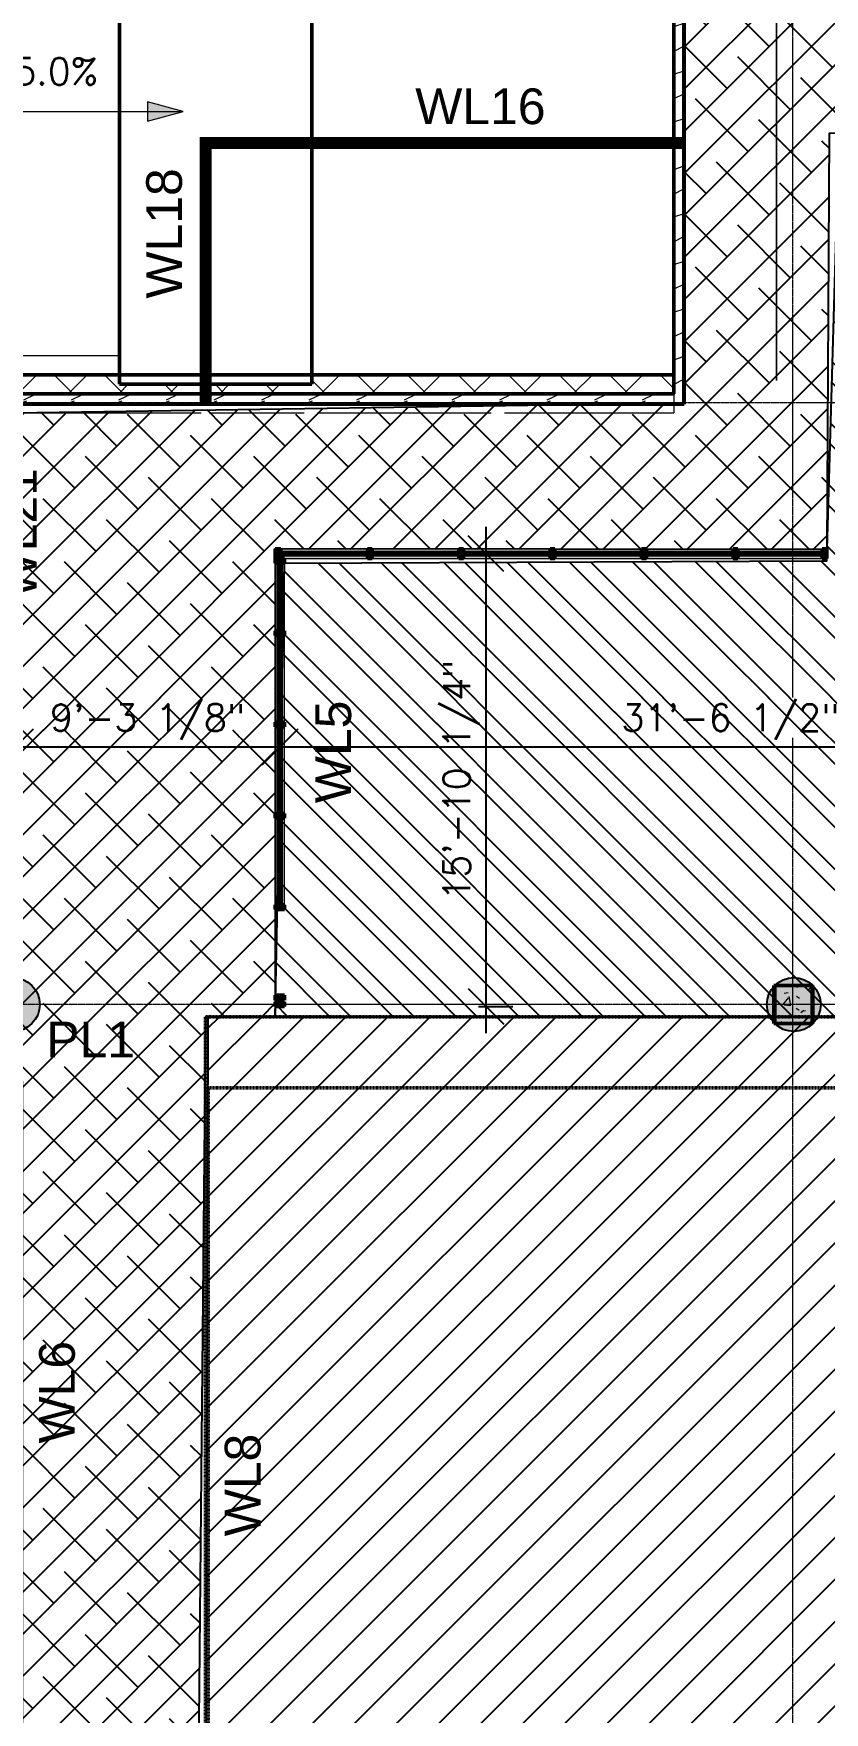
# Model space of a CAD drawing. Header units: inches. Extents: x -4294 to -464, y 9706 to 12390.
# Drawn here: x -3473 to -3141, y 10985 to 11690 of the extents above; entities that cross this region are included whole.
import ezdxf

# ---------------------------------------------------------------- set-up
doc = ezdxf.new("R2010")
doc.units = ezdxf.units.IN
doc.header["$MEASUREMENT"] = 0
doc.linetypes.add('Dash 1_16_', pattern=[0.125, 0.0625, -0.0625])
doc.linetypes.add('Grid Line 1_2_', pattern=[0.875, 0.5, -0.125, 0.125, -0.125])
for name, color, linetype, lineweight in [('0-1', 7, 'Continuous', 5), ('0-3', 7, 'Continuous', 9), ('A-ANNO-DIMS', 211, 'Continuous', 9), ('A-FLOR-1', 10, 'Continuous', 13), ('A-FLOR-2', 250, 'Continuous', 50), ('A-GLAZ-CURT', 52, 'Continuous', 9), ('A-GLAZ-CURT-3', 52, 'Continuous', 50), ('A-GLAZ-CWMG', 51, 'Continuous', 9), ('A-GLAZ-CWMG-5', 51, 'Continuous', 50), ('A-WALL', 113, 'Continuous', 13), ('A-WALL-10', 113, 'Continuous', 50), ('A-WALL-5', 250, 'Continuous', 50), ('A-WALL-PATT-4', 252, 'Continuous', 9), ('A-WALL-PATT-5', 111, 'Continuous', 9), ('C-PROP-LINE-2', 91, 'Dash 1_16_', 50), ('G-ANNO-DIMS', 111, 'Continuous', 9), ('S-COLS', 52, 'Continuous', 9), ('S-COLS-1', 250, 'Continuous', 50), ('S-FNDN-5', 10, 'Continuous', 13), ('S-GRID-1', 1, 'Grid Line 1_2_', 9)]:
    doc.layers.add(name, color=color, linetype=linetype, lineweight=lineweight)
doc.layers.add('LOAD_HATCH', color=8, linetype='Continuous')
doc.layers.add('loads', color=1, linetype='Continuous')
doc.styles.add('Arial', font='arial.ttf', dxfattribs={"height": 22.5})
doc.styles.add('Century Gothic', font='simplex.shx', dxfattribs={"height": 11.25})
doc.dimstyles.new('OD__1_8__Tol__', dxfattribs={"dimscale": 12, "dimtxt": 11.746893, "dimasz": 1.25, "dimexe": 0.9375, "dimexo": 0.625, "dimgap": 0.15625, "dimtad": 1, "dimdec": 3, "dimrnd": 0.125, "dimzin": 3, "dimdsep": 46, "dimlunit": 4, "dimtxsty": 'Century Gothic', "dimsah": 1, "dimcen": 0.09, "dimdle": 0.9375, "dimazin": 0, "dimtfac": 1, "dimtdec": 4, "dimtix": 1, "dimtmove": 0, "dimatfit": 3, "dimfxl": 1, "dimtvp": 1, "dimtfill": 1, "dimfrac": 2, "dimtolj": 1, "dimtzin": 0, "dimarcsym": 2})
pattern_1 = [(0, (3860.724, -12118.589), (38.4, 9.6), [1.584, -27.216, 1.584, -27.216, -153.6]), (0, (3860.724, -12118.589), (38.4, 9.6), [-57.6, 1.584, -56.016, 1.584, -27.216, -67.2]), (0, (3860.724, -12118.589), (38.4, 9.6), [-144, 1.584, -17.616, 1.584, -46.416]), (120, (3875.124, -12113.789), (-27.513844, 28.4553755), [1.584, -27.216, 1.584, -27.216, -153.6]), (120, (3875.124, -12113.789), (-27.513844, 28.4553755), [-57.6, 1.584, -56.016, 1.584, -27.216, -67.2]), (120, (3875.124, -12113.789), (-27.513844, 28.4553755), [-144, 1.584, -17.616, 1.584, -46.416]), (240, (3879.924, -12094.589), (-10.886156, -38.0553755), [1.584, -27.216, 1.584, -27.216, -153.6]), (240, (3879.924, -12094.589), (-10.886156, -38.0553755), [-57.6, 1.584, -56.016, 1.584, -27.216, -67.2]), (240, (3879.924, -12094.589), (-10.886156, -38.0553755), [-144, 1.584, -17.616, 1.584, -46.416])]
pattern_2 = [(216.87, (3868.7207, -12098.5974), (59.9755286, 39.9843071), [9.996, -89.964]), (206.565, (3880.716, -12104.595), (-19.991807, -19.992219), [22.352, -22.352]), (198.435, (3880.716, -12114.5914), (-39.983821, -19.991955), [12.644, -50.576])]

# ---------------------------------------------------------------- blocks, each defined once
blk = doc.blocks.new('CTR - 1st Phase -Stairs _ Elevators_rvt-1-FLOOR PLAN - BASEMENT')
at = {"layer": 'A-WALL-PATT-4'}
h = blk.add_hatch(dxfattribs=at)
h.set_pattern_fill('FP_32', color=256, style=0, pattern_type=2)
h.set_pattern_definition([(45, (0, 0), (-10.606602, 10.606602), []), (135, (0, 0), (-10.606602, -10.606602), [])])
h.paths.add_polyline_path([(-3503.32, 11538.99), (-3204.37, 11538.99), (-3204.37, 11546.99), (-3356.44, 11546.99), (-3356.44, 11542.99), (-3437.3, 11542.99), (-3437.3, 11546.99), (-3503.32, 11546.99), (-3503.32, 11539.1)], flags=0)
at = {"layer": 'A-WALL-5'}
for p, q in [((-3204.37, 11546.99), (-3503.32, 11546.99)), ((-3204.37, 11538.99), (-3204.37, 11546.99)), ((-3499.32, 11538.99), (-3204.37, 11538.99))]:
    blk.add_line(p, q, dxfattribs=at)
at = {"layer": 'S-FNDN-5'}
for p, q in [((-3437.3, 11554.99), (-3503.32, 11554.99)), ((-3204.37, 11538.99), (-3204.37, 11530.99)), ((-3499.32, 11530.99), (-3402.93, 11530.99)), ((-3399.63, 11530.99), (-3359.71, 11530.99)), ((-3354.09, 11530.99), (-3281.09, 11530.99)), ((-3275.46, 11530.99), (-3204.37, 11530.99))]:
    blk.add_line(p, q, dxfattribs=at)
blk = doc.blocks.new('Family - ___-1870007-FLOOR PLAN - BASEMENT')
at = {"layer": 'C-PROP-LINE-2'}
for p, q in [((-2067.92, 11247.39), (-3400.05, 11247.39)), ((-3400.05, 11247.39), (-3400.05, 10851.39))]:
    blk.add_line(p, q, dxfattribs=at)
blk = doc.blocks.new('Family - ___-1870574-FLOOR PLAN - BASEMENT')
at = {"layer": 'C-PROP-LINE-2'}
for p, q in [((-2098.26, 11277.29), (-3401.05, 11277.29)), ((-3401.05, 11277.29), (-3401.05, 10821.49))]:
    blk.add_line(p, q, dxfattribs=at)
blk = doc.blocks.new('Concrete-Rectangular-Column - ONE-V9-FLOOR PLAN - BASEMENT')
at = {"layer": 'S-COLS'}
h = blk.add_hatch(dxfattribs=at)
h.set_pattern_fill('FP_12', color=256, style=0, pattern_type=2)
h.set_pattern_definition([(50, (3154.324, -11187.19), (34.4287, -3.01202), [3.6, -39.6]), (355, (3154.324, -11187.19), (-6.6596, 36.10481), [2.88, -31.68]), (100.451, (3157.193, -11187.44), (27.76876, 33.0931), [3.06, -33.655]), (46.184, (3154.324, -11177.59), (51.22752, -7.94535), [5.4, -59.4]), (96.636, (3158.593, -11178.25), (44.86319, 46.7577), [4.589, -50.482]), (351.184, (3154.324, -11177.59), (44.86417, 46.75745), [4.32, -47.52]), (21, (3159.124, -11179.99), (28.65176, -19.325734), [3.6, -39.6]), (326, (3159.124, -11179.99), (11.67934, 34.80662), [2.88, -31.68]), (71.451, (3161.51, -11181.6), (40.33096, 15.48132), [3.06, -33.655]), (37.5, (3154.324, -11187.189), (0.583112, 15.978979), [1.584, -29.712, 1.584, -30.576, -31.8]), (37.5, (3154.324, -11187.189), (0.583112, 15.978979), [-63.456, 1.584, -30.216]), (7.5, (3154.324, -11187.189), (12.62689, 18.932107), [1.584, -16.752, 1.584, -28.992, -12.12]), (7.5, (3154.324, -11187.189), (12.62689, 18.932107), [-48.912, 1.584, -10.536]), (327.5, (3143.62, -11187.189), (25.622992, -1.082799), [1.584, -10.416, 1.584, -35.856, -49.68]), (327.5, (3143.62, -11187.189), (25.622992, -1.082799), [-49.44, 1.584, -48.096]), (317.5, (3138.82, -11187.19), (27.99243, 4.80496), [1.584, -14.016, 1.584, -23.28, -35.28]), (317.5, (3138.82, -11187.19), (27.99243, 4.80496), [-40.464, 1.584, -33.696])])
h.paths.add_polyline_path([(8, -8), (8, 8), (-8, 8), (-8, -8), (6.91, -8)], flags=0)
at = {"layer": 'S-COLS-1'}
for p, q in [((8, 8), (-8, 8)), ((-8, 8), (-8, -8)), ((8, -8), (8, 8)), ((-8, -8), (8, -8))]:
    blk.add_line(p, q, dxfattribs=at)
blk = doc.blocks.new('System Panel - Glazed-2000372-FLOOR PLAN - 1ST FLOOR')
at = {"layer": 'A-GLAZ-CURT'}
blk.add_hatch(color=256, dxfattribs=at).paths.add_polyline_path([(14.18, 0.5), (-14.18, 0.5), (-14.18, -0.5), (14.18, -0.5), (14.18, 0.36)], flags=0)
at = {"layer": 'A-GLAZ-CURT-3'}
for p, q in [((14.18, 0.5), (-14.18, 0.5)), ((-14.18, 0.5), (-14.18, -0.5)), ((14.18, -0.5), (14.18, 0.5)), ((-14.18, -0.5), (14.18, -0.5))]:
    blk.add_line(p, q, dxfattribs=at)
blk = doc.blocks.new('Rectangular Mullion - 2_ x 4_ rectangular-1978939-FLOOR PLAN - 1ST FLOOR')
at = {"layer": 'A-GLAZ-CWMG'}
h = blk.add_hatch(color=256, dxfattribs=at)
h.paths.add_polyline_path([(-3371.87, 11439.43), (-3370.37, 11439.43), (-3370.37, 11467.79), (-3371.87, 11467.79), (-3371.87, 11461.05)], flags=0)
h.paths.add_polyline_path([(-3367.87, 11439.43), (-3367.87, 11467.79), (-3369.37, 11467.79), (-3369.37, 11439.43)], flags=0)
for p, q in [((-3371.87, 11439.43), (-3371.87, 11467.79)), ((-3367.87, 11439.43), (-3367.87, 11467.79))]:
    blk.add_line(p, q, dxfattribs=at)
blk = doc.blocks.new('Rectangular Mullion - 2_ x 4_ rectangular-2000373-FLOOR PLAN - 1ST FLOOR')
at = {"layer": 'A-GLAZ-CWMG'}
blk.add_hatch(color=256, dxfattribs=at).paths.add_polyline_path([(0, -1.45), (0, -2), (-2, -2), (-2, 2), (0, 2)], flags=0)
at = {"layer": 'A-GLAZ-CWMG-5'}
for p, q in [((-2, 2), (0, 2)), ((-2, -2), (-2, 2)), ((0, 2), (0, -2)), ((0, -2), (-2, -2))]:
    blk.add_line(p, q, dxfattribs=at)
blk = doc.blocks.new('Rectangular Mullion - 2_ x 4_ rectangular-2000374-FLOOR PLAN - 1ST FLOOR')
at = {"layer": 'A-GLAZ-CWMG'}
blk.add_hatch(color=256, dxfattribs=at).paths.add_polyline_path([(-2, 2), (-2, -2), (0, -2), (0, 2)], flags=0)
at = {"layer": 'A-GLAZ-CWMG-5'}
for p, q in [((0, 2), (-2, 2)), ((-2, 2), (-2, -2)), ((0, -2), (0, 2)), ((-2, -2), (0, -2))]:
    blk.add_line(p, q, dxfattribs=at)
blk = doc.blocks.new('System Panel - Glazed-2000375-FLOOR PLAN - 1ST FLOOR')
at = {"layer": 'A-GLAZ-CURT'}
blk.add_hatch(color=256, dxfattribs=at).paths.add_polyline_path([(18.19, -0.5), (18.19, 0.5), (-18.19, 0.5), (-18.19, -0.5), (13.94, -0.5)], flags=0)
at = {"layer": 'A-GLAZ-CURT-3'}
for p, q in [((18.19, 0.5), (-18.19, 0.5)), ((-18.19, 0.5), (-18.19, -0.5)), ((18.19, -0.5), (18.19, 0.5)), ((-18.19, -0.5), (18.19, -0.5))]:
    blk.add_line(p, q, dxfattribs=at)
blk = doc.blocks.new('Rectangular Mullion - 2_ x 4_ rectangular-1890794-FLOOR PLAN - 1ST FLOOR')
at = {"layer": 'A-GLAZ-CWMG'}
h = blk.add_hatch(color=256, dxfattribs=at)
h.paths.add_polyline_path([(-3367.87, 11362.68), (-3367.87, 11399.05), (-3369.37, 11399.05), (-3369.37, 11362.68)], flags=0)
h.paths.add_polyline_path([(-3370.37, 11362.68), (-3370.37, 11399.05), (-3371.87, 11399.05), (-3371.87, 11362.68)], flags=0)
for p, q in [((-3371.87, 11362.68), (-3371.87, 11399.05)), ((-3367.87, 11362.68), (-3367.87, 11399.05))]:
    blk.add_line(p, q, dxfattribs=at)
blk = doc.blocks.new('Rectangular Mullion - 2_ x 4_ rectangular-2000371-FLOOR PLAN - 1ST FLOOR')
at = {"layer": 'A-GLAZ-CWMG'}
blk.add_hatch(color=256, dxfattribs=at).paths.add_polyline_path([(1, -0.5), (1, -2), (-1, -2), (-1, 2), (1, 2), (1, -0.36)], flags=0)
at = {"layer": 'A-GLAZ-CWMG-5'}
for p, q in [((-1, 2), (1, 2)), ((-1, -2), (-1, 2)), ((1, 2), (1, -2)), ((1, -2), (-1, -2))]:
    blk.add_line(p, q, dxfattribs=at)
blk = doc.blocks.new('System Panel - Glazed-2030649-FLOOR PLAN - 1ST FLOOR')
at = {"layer": 'A-GLAZ-CURT'}
blk.add_hatch(color=256, dxfattribs=at).paths.add_polyline_path([(-17.7, -0.5), (17.7, -0.5), (17.7, 0.5), (-17.7, 0.5)], flags=0)
at = {"layer": 'A-GLAZ-CURT-3'}
for p, q in [((17.7, 0.5), (-17.7, 0.5)), ((-17.7, 0.5), (-17.7, -0.5)), ((17.7, -0.5), (17.7, 0.5)), ((-17.7, -0.5), (17.7, -0.5))]:
    blk.add_line(p, q, dxfattribs=at)
blk = doc.blocks.new('Rectangular Mullion - 2_ x 4_ rectangular-1978847-FLOOR PLAN - 1ST FLOOR')
at = {"layer": 'A-GLAZ-CWMG'}
h = blk.add_hatch(color=256, dxfattribs=at)
h.paths.add_polyline_path([(-3177.52, 11469.79), (-3142.12, 11469.79), (-3142.12, 11471.29), (-3177.52, 11471.29), (-3177.52, 11470.04)], flags=0)
h.paths.add_polyline_path([(-3177.52, 11472.29), (-3142.12, 11472.29), (-3142.12, 11473.79), (-3177.52, 11473.79), (-3177.52, 11473.54)], flags=0)
for p, q in [((-3177.52, 11473.79), (-3142.12, 11473.79)), ((-3177.52, 11469.79), (-3142.12, 11469.79))]:
    blk.add_line(p, q, dxfattribs=at)
blk = doc.blocks.new('Rectangular Mullion - 2_ x 4_ rectangular-2030672-FLOOR PLAN - 1ST FLOOR')
at = {"layer": 'A-GLAZ-CWMG'}
blk.add_hatch(color=256, dxfattribs=at).paths.add_polyline_path([(-1.5, -2), (-2, -2), (-2, 2), (0, 2), (0, -2)], flags=0)
at = {"layer": 'A-GLAZ-CWMG-5'}
for p, q in [((-2, 2), (0, 2)), ((-2, -2), (-2, 2)), ((0, 2), (0, -2)), ((0, -2), (-2, -2))]:
    blk.add_line(p, q, dxfattribs=at)
blk = doc.blocks.new('Rectangular Mullion - 2_ x 4_ rectangular-2030673-FLOOR PLAN - 1ST FLOOR')
at = {"layer": 'A-GLAZ-CWMG'}
blk.add_hatch(color=256, dxfattribs=at).paths.add_polyline_path([(-2, -2), (0, -2), (0, 2), (-2, 2), (-2, -1.75)], flags=0)
at = {"layer": 'A-GLAZ-CWMG-5'}
for p, q in [((0, 2), (-2, 2)), ((-2, 2), (-2, -2)), ((0, -2), (0, 2)), ((-2, -2), (0, -2))]:
    blk.add_line(p, q, dxfattribs=at)
blk = doc.blocks.new('System Panel - Glazed-2030653-FLOOR PLAN - 1ST FLOOR')
at = {"layer": 'A-GLAZ-CURT'}
blk.add_hatch(color=256, dxfattribs=at).paths.add_polyline_path([(-18.2, 0.5), (-18.2, -0.5), (18.2, -0.5), (18.2, 0.5), (-6.86, 0.5)], flags=0)
at = {"layer": 'A-GLAZ-CURT-3'}
for p, q in [((18.2, 0.5), (-18.2, 0.5)), ((-18.2, 0.5), (-18.2, -0.5)), ((18.2, -0.5), (18.2, 0.5)), ((-18.2, -0.5), (18.2, -0.5))]:
    blk.add_line(p, q, dxfattribs=at)
blk = doc.blocks.new('Rectangular Mullion - 2_ x 4_ rectangular-1978850-FLOOR PLAN - 1ST FLOOR')
at = {"layer": 'A-GLAZ-CWMG'}
h = blk.add_hatch(color=256, dxfattribs=at)
h.paths.add_polyline_path([(-3229.26, 11469.79), (-3217.92, 11469.79), (-3217.92, 11471.29), (-3254.32, 11471.29), (-3254.32, 11469.79)], flags=0)
h.paths.add_polyline_path([(-3229.26, 11472.29), (-3217.92, 11472.29), (-3217.92, 11473.79), (-3254.32, 11473.79), (-3254.32, 11472.29)], flags=0)
for p, q in [((-3254.32, 11473.79), (-3217.92, 11473.79)), ((-3254.32, 11469.79), (-3217.92, 11469.79))]:
    blk.add_line(p, q, dxfattribs=at)
blk = doc.blocks.new('Rectangular Mullion - 2_ x 4_ rectangular-V383-FLOOR PLAN - 1ST FLOOR')
at = {"layer": 'A-GLAZ-CWMG'}
h = blk.add_hatch(color=256, dxfattribs=at)
h.paths.add_polyline_path([(-3369.51, 11469.79), (-3333.12, 11469.79), (-3333.12, 11471.29), (-3369.51, 11471.29)], flags=0)
h.paths.add_polyline_path([(-3369.51, 11472.29), (-3333.12, 11472.29), (-3333.12, 11473.79), (-3369.51, 11473.79)], flags=0)
for p, q in [((-3369.51, 11473.79), (-3333.12, 11473.79)), ((-3367.87, 11469.79), (-3333.12, 11469.79))]:
    blk.add_line(p, q, dxfattribs=at)
blk = doc.blocks.new('Rectangular Mullion - 2_ x 4_ rectangular-2030648-FLOOR PLAN - 1ST FLOOR')
at = {"layer": 'A-GLAZ-CWMG'}
blk.add_hatch(color=256, dxfattribs=at).paths.add_polyline_path([(-1, -2), (-1, 2), (1, 2), (1, -2)], flags=0)
at = {"layer": 'A-GLAZ-CWMG-5'}
for p, q in [((-1, 2), (1, 2)), ((-1, -2), (-1, 2)), ((1, 2), (1, -2)), ((1, -2), (-1, -2))]:
    blk.add_line(p, q, dxfattribs=at)
blk = doc.blocks.new('Family - ___-1870007-FLOOR PLAN - 1ST FLOOR')
at = {"layer": 'C-PROP-LINE-2'}
for p, q in [((-2067.92, 11247.39), (-3400.05, 11247.39)), ((-3400.05, 11247.39), (-3400.05, 10851.39))]:
    blk.add_line(p, q, dxfattribs=at)
blk = doc.blocks.new('Family - ___-1870574-FLOOR PLAN - 1ST FLOOR')
at = {"layer": 'C-PROP-LINE-2'}
for p, q in [((-2098.26, 11277.29), (-3401.05, 11277.29)), ((-3401.05, 11277.29), (-3401.05, 10821.49))]:
    blk.add_line(p, q, dxfattribs=at)
blk = doc.blocks.new('_Oblique')
at = {"color": 0, "linetype": 'ByBlock', "lineweight": -2}
blk.add_line((-0.5, -0.5), (0.5, 0.5), dxfattribs=at)
blk = doc.blocks.new('*D186')
at = {"layer": 'A-ANNO-DIMS', "color": 0, "lineweight": -2}
for p, q in [((-3283.27, 11270.35), (-3283.27, 11483.04)), ((-3286.38, 11471.79), (-3272.02, 11471.79)), ((-3286.38, 11281.6), (-3272.02, 11281.6))]:
    blk.add_line(p, q, dxfattribs=at)
at = {"layer": 'Defpoints', "color": 0}
for p in [(-3293.88, 11471.79), (-3283.27, 11471.79), (-3293.88, 11281.6)]:
    blk.add_point(p, dxfattribs=at)
at = {"layer": 'A-ANNO-DIMS', "color": 0, "lineweight": -2, "xscale": 15, "yscale": 15, "zscale": 15}
for p, rotation in [((-3283.27, 11471.79), 89.99999999999987), ((-3283.27, 11281.6), 269.9999999999998)]:
    blk.add_blockref('_Oblique', p, dxfattribs=dict(at, rotation=rotation))
at = {"layer": 'A-ANNO-DIMS', "color": 0, "insert": (-3293.72, 11376.7), "char_height": 11.25, "attachment_point": 5, "rotation": 90, "style": 'Century Gothic', "bg_fill": 3, "box_fill_scale": 1.25, "bg_fill_color": 257, "bg_fill_transparency": 0}
blk.add_mtext('\\A1;15\'-10 1/4"', dxfattribs=at)
blk = doc.blocks.new('*D189')
at = {"layer": 'A-ANNO-DIMS', "color": 0, "lineweight": -2}
for p, q in [((-3636.32, 11287.66), (-3636.32, 11401.87)), ((-3480.97, 11248.89), (-3480.97, 11401.87)), ((-3647.57, 11390.62), (-3469.72, 11390.62))]:
    blk.add_line(p, q, dxfattribs=at)
at = {"layer": 'Defpoints', "color": 0}
for p in [(-3480.97, 11390.62), (-3636.32, 11280.16), (-3480.97, 11241.39)]:
    blk.add_point(p, dxfattribs=at)
at = {"layer": 'A-ANNO-DIMS', "color": 0, "lineweight": -2, "xscale": 15, "yscale": 15, "zscale": 15, "rotation": 180}
blk.add_blockref('_Oblique', (-3636.32, 11390.62), dxfattribs=at)
at = {"layer": 'A-ANNO-DIMS', "color": 0, "lineweight": -2, "xscale": 15, "yscale": 15, "zscale": 15}
blk.add_blockref('_Oblique', (-3480.97, 11390.62), dxfattribs=at)
at = {"layer": 'A-ANNO-DIMS', "color": 0, "insert": (-3558.65, 11401.07), "char_height": 11.25, "attachment_point": 5, "style": 'Century Gothic', "bg_fill": 3, "box_fill_scale": 1.25, "bg_fill_color": 257, "bg_fill_transparency": 0}
blk.add_mtext('\\A1;12\'-11 3/8"', dxfattribs=at)
blk = doc.blocks.new('*D190')
at = {"layer": 'A-ANNO-DIMS', "color": 0, "lineweight": -2}
for p, q in [((-3480.97, 11248.89), (-3480.97, 11401.87)), ((-3369.87, 11393.73), (-3369.87, 11379.37)), ((-3492.22, 11390.62), (-3358.62, 11390.62))]:
    blk.add_line(p, q, dxfattribs=at)
at = {"layer": 'Defpoints', "color": 0}
for p in [(-3369.87, 11401.23), (-3369.87, 11390.62), (-3480.97, 11241.39)]:
    blk.add_point(p, dxfattribs=at)
at = {"layer": 'A-ANNO-DIMS', "color": 0, "lineweight": -2, "xscale": 15, "yscale": 15, "zscale": 15, "rotation": 180}
blk.add_blockref('_Oblique', (-3480.97, 11390.62), dxfattribs=at)
at = {"layer": 'A-ANNO-DIMS', "color": 0, "lineweight": -2, "xscale": 15, "yscale": 15, "zscale": 15}
blk.add_blockref('_Oblique', (-3369.87, 11390.62), dxfattribs=at)
at = {"layer": 'A-ANNO-DIMS', "color": 0, "insert": (-3425.42, 11401.07), "char_height": 11.25, "attachment_point": 5, "style": 'Century Gothic', "bg_fill": 3, "box_fill_scale": 1.25, "bg_fill_color": 257, "bg_fill_transparency": 0}
blk.add_mtext('\\A1;9\'-3 1/8"', dxfattribs=at)
blk = doc.blocks.new('*D191')
at = {"layer": 'A-ANNO-DIMS', "color": 0, "lineweight": -2}
for p, q in [((-2991.32, 11399.1), (-2991.32, 11379.37)), ((-3369.87, 11393.73), (-3369.87, 11379.37)), ((-3381.12, 11390.62), (-2980.07, 11390.62))]:
    blk.add_line(p, q, dxfattribs=at)
at = {"layer": 'Defpoints', "color": 0}
for p in [(-2991.32, 11406.6), (-3369.87, 11401.23), (-2991.32, 11390.62)]:
    blk.add_point(p, dxfattribs=at)
at = {"layer": 'A-ANNO-DIMS', "color": 0, "lineweight": -2, "xscale": 15, "yscale": 15, "zscale": 15, "rotation": 180}
blk.add_blockref('_Oblique', (-3369.87, 11390.62), dxfattribs=at)
at = {"layer": 'A-ANNO-DIMS', "color": 0, "lineweight": -2, "xscale": 15, "yscale": 15, "zscale": 15}
blk.add_blockref('_Oblique', (-2991.32, 11390.62), dxfattribs=at)
at = {"layer": 'A-ANNO-DIMS', "color": 0, "insert": (-3180.6, 11401.07), "char_height": 11.25, "attachment_point": 5, "style": 'Century Gothic', "bg_fill": 3, "box_fill_scale": 1.25, "bg_fill_color": 257, "bg_fill_transparency": 0}
blk.add_mtext('\\A1;31\'-6 1/2"', dxfattribs=at)
blk = doc.blocks.new('Concrete-Rectangular-Column - ONE-V10-FLOOR PLAN - BASEMENT')
at = {"layer": 'S-COLS'}
h = blk.add_hatch(dxfattribs=at)
h.set_pattern_fill('FP_13', color=256, style=0, pattern_type=2)
h.set_pattern_definition([(50, (2827.324, -11187.19), (34.4287, -3.01202), [3.6, -39.6]), (355, (2827.324, -11187.19), (-6.6596, 36.10481), [2.88, -31.68]), (100.451, (2830.193, -11187.44), (27.76876, 33.0931), [3.06, -33.655]), (46.184, (2827.324, -11177.59), (51.22752, -7.94535), [5.4, -59.4]), (96.636, (2831.593, -11178.25), (44.86319, 46.7577), [4.589, -50.482]), (351.184, (2827.324, -11177.59), (44.86417, 46.75745), [4.32, -47.52]), (21, (2832.124, -11179.99), (28.65176, -19.325734), [3.6, -39.6]), (326, (2832.124, -11179.99), (11.67934, 34.80662), [2.88, -31.68]), (71.451, (2834.51, -11181.6), (40.33096, 15.48132), [3.06, -33.655]), (37.5, (2827.324, -11187.189), (0.583112, 15.978979), [1.584, -29.712, 1.584, -30.576, -31.8]), (37.5, (2827.324, -11187.189), (0.583112, 15.978979), [-63.456, 1.584, -30.216]), (7.5, (2827.324, -11187.189), (12.62689, 18.932107), [1.584, -16.752, 1.584, -28.992, -12.12]), (7.5, (2827.324, -11187.189), (12.62689, 18.932107), [-48.912, 1.584, -10.536]), (327.5, (2816.62, -11187.189), (25.622992, -1.082799), [1.584, -10.416, 1.584, -35.856, -49.68]), (327.5, (2816.62, -11187.189), (25.622992, -1.082799), [-49.44, 1.584, -48.096]), (317.5, (2811.82, -11187.19), (27.99243, 4.80496), [1.584, -14.016, 1.584, -23.28, -35.28]), (317.5, (2811.82, -11187.19), (27.99243, 4.80496), [-40.464, 1.584, -33.696])])
h.paths.add_polyline_path([(-8, -8), (8, -8), (8, 8), (-8, 8)], flags=0)
at = {"layer": 'S-COLS-1'}
for p, q in [((8, 8), (-8, 8)), ((-8, 8), (-8, -8)), ((8, -8), (8, 8)), ((-8, -8), (8, -8))]:
    blk.add_line(p, q, dxfattribs=at)
blk = doc.blocks.new('zw$4457')
at = {"layer": 'A-WALL'}
for points in [[(656.6, -579.6), (656.6, -339.35), (656.35, -339.3769), (656.35, -579.6)], [(361.525, -579.85), (656.6, -579.8475), (656.6, -579.6), (361.4, -579.6), (361.4, -579.85)]]:
    blk.add_hatch(color=256, dxfattribs=at).paths.add_polyline_path(points, flags=0)
at = {"layer": 'A-WALL-PATT-5'}
h = blk.add_hatch(dxfattribs=at)
h.set_pattern_fill('FP_7', color=256, style=0, pattern_type=2)
h.set_pattern_definition(pattern_2)
h.paths.add_polyline_path([(656.601, -579.85), (660.1, -579.85), (660.1, -335.85), (656.6, -335.85), (656.6, -579.85)], flags=0)
h = blk.add_hatch(dxfattribs=at)
h.set_pattern_fill('FP_3', color=256, style=0, pattern_type=2)
h.set_pattern_definition(pattern_1)
h.paths.add_polyline_path([(660.725, -583.35), (660.725, -335.225), (660.1, -335.225), (660.1546, -583.35)], flags=0)
h = blk.add_hatch(dxfattribs=at)
h.set_pattern_fill('FP_7', color=256, style=0, pattern_type=2)
h.set_pattern_definition(pattern_2)
h.paths.add_polyline_path([(648.35, -583.35), (660.1, -583.312), (660.1, -579.85), (361.65, -579.85), (361.65, -583.35), (646.4744, -583.35)], flags=0)
h = blk.add_hatch(dxfattribs=at)
h.set_pattern_fill('FP_3', color=256, style=0, pattern_type=2)
h.set_pattern_definition(pattern_1)
h.paths.add_polyline_path([(652.9713, -583.975), (660.725, -583.9306), (660.725, -583.35), (365.15, -583.35), (365.15, -583.975), (648.35, -583.975)], flags=0)
at = {"layer": 'G-ANNO-DIMS'}
blk.add_hatch(color=256, dxfattribs=at).paths.add_polyline_path([(450.2265, -461.0218), (435.2265, -457.0025), (435.2265, -465.041)], flags=0)
at = {"layer": 'A-WALL'}
for p, q in [((660.1, -583.35), (660.1, -335.85)), ((656.6, -579.85), (656.6, -339.35)), ((361.65, -579.85), (656.6, -579.85)), ((365.15, -583.35), (660.1, -583.35))]:
    blk.add_line(p, q, dxfattribs=at)
at = {"layer": 'A-WALL-10'}
for p, q in [((660.725, -583.975), (660.725, -335.225)), ((656.35, -339.6), (656.35, -579.6)), ((656.35, -579.6), (361.4, -579.6)), ((365.775, -583.975), (660.725, -583.975))]:
    blk.add_line(p, q, dxfattribs=at)
at = {"layer": 'G-ANNO-DIMS'}
for p, q in [((450.2265, -461.0218), (435.2265, -457.0025)), ((435.2265, -457.0025), (435.2265, -465.041)), ((330.2265, -461.0218), (450.2265, -461.0218)), ((435.2265, -465.041), (450.2265, -461.0218))]:
    blk.add_line(p, q, dxfattribs=at)
at = {"layer": 'A-GLAZ-CURT'}
for name, p, rotation in [('System Panel - Glazed-2030653-FLOOR PLAN - 1ST FLOOR', (509.4086, -646.8), 180), ('System Panel - Glazed-2030653-FLOOR PLAN - 1ST FLOOR', (547.807, -646.8), 180), ('System Panel - Glazed-2030653-FLOOR PLAN - 1ST FLOOR', (586.2055, -646.8), 180), ('System Panel - Glazed-2030653-FLOOR PLAN - 1ST FLOOR', (624.6039, -646.8), 180), ('System Panel - Glazed-2030653-FLOOR PLAN - 1ST FLOOR', (663.0023, -646.8), 180), ('System Panel - Glazed-2030649-FLOOR PLAN - 1ST FLOOR', (700.9008, -646.8), 180), ('System Panel - Glazed-2000372-FLOOR PLAN - 1ST FLOOR', (490.85, -664.9798), 269.9999999999995), ('System Panel - Glazed-2000375-FLOOR PLAN - 1ST FLOOR', (490.85, -699.3471), 269.9999999999995), ('System Panel - Glazed-2000375-FLOOR PLAN - 1ST FLOOR', (490.85, -737.7221), 269.9999999999995), ('System Panel - Glazed-2000375-FLOOR PLAN - 1ST FLOOR', (490.85, -776.0971), 269.9999999999995)]:
    blk.add_blockref(name, p, dxfattribs=dict(at, rotation=rotation))
at = {"layer": 'A-GLAZ-CWMG', "extrusion": (0, 0, -1)}
for name, p in [('Rectangular Mullion - 2_ x 4_ rectangular-2030672-FLOOR PLAN - 1ST FLOOR', (-488.85, -646.8)), ('Rectangular Mullion - 2_ x 4_ rectangular-2030648-FLOOR PLAN - 1ST FLOOR', (-490.2094, -646.8)), ('Rectangular Mullion - 2_ x 4_ rectangular-2030648-FLOOR PLAN - 1ST FLOOR', (-528.6078, -646.8)), ('Rectangular Mullion - 2_ x 4_ rectangular-2030648-FLOOR PLAN - 1ST FLOOR', (-567.0062, -646.8)), ('Rectangular Mullion - 2_ x 4_ rectangular-2030648-FLOOR PLAN - 1ST FLOOR', (-605.4047, -646.8)), ('Rectangular Mullion - 2_ x 4_ rectangular-2030648-FLOOR PLAN - 1ST FLOOR', (-643.8031, -646.8)), ('Rectangular Mullion - 2_ x 4_ rectangular-2030648-FLOOR PLAN - 1ST FLOOR', (-682.2016, -646.8))]:
    blk.add_blockref(name, p, dxfattribs=at)
at = {"layer": 'A-GLAZ-CWMG', "rotation": 89.99999999999955}
blk.add_blockref('Rectangular Mullion - 2_ x 4_ rectangular-2000374-FLOOR PLAN - 1ST FLOOR', (490.85, -648.8), dxfattribs=at)
at = {"layer": 'A-GLAZ-CWMG'}
for name, p in [('Rectangular Mullion - 2_ x 4_ rectangular-V383-FLOOR PLAN - 1ST FLOOR', (3860.7237, -12118.5894)), ('Rectangular Mullion - 2_ x 4_ rectangular-1978850-FLOOR PLAN - 1ST FLOOR', (3783.9269, -12118.5894)), ('Rectangular Mullion - 2_ x 4_ rectangular-1978850-FLOOR PLAN - 1ST FLOOR', (3822.3253, -12118.5894)), ('Rectangular Mullion - 2_ x 4_ rectangular-1978850-FLOOR PLAN - 1ST FLOOR', (3860.7237, -12118.5894)), ('Rectangular Mullion - 2_ x 4_ rectangular-1978850-FLOOR PLAN - 1ST FLOOR', (3899.1222, -12118.5894)), ('Rectangular Mullion - 2_ x 4_ rectangular-1978847-FLOOR PLAN - 1ST FLOOR', (3860.7237, -12118.5894)), ('Rectangular Mullion - 2_ x 4_ rectangular-2030673-FLOOR PLAN - 1ST FLOOR', (720.6, -646.8)), ('Rectangular Mullion - 2_ x 4_ rectangular-1978939-FLOOR PLAN - 1ST FLOOR', (3860.7237, -12118.5894)), ('Rectangular Mullion - 2_ x 4_ rectangular-1890794-FLOOR PLAN - 1ST FLOOR', (3860.7237, -12080.2144)), ('Rectangular Mullion - 2_ x 4_ rectangular-1890794-FLOOR PLAN - 1ST FLOOR', (3860.7237, -12118.5894)), ('Rectangular Mullion - 2_ x 4_ rectangular-1890794-FLOOR PLAN - 1ST FLOOR', (3860.7237, -12156.9644))]:
    blk.add_blockref(name, p, dxfattribs=at)
at = {"layer": 'A-GLAZ-CWMG', "extrusion": (0, 0, -1), "rotation": 270.0000000000005}
for name, p in [('Rectangular Mullion - 2_ x 4_ rectangular-2000371-FLOOR PLAN - 1ST FLOOR', (-490.85, -680.1596)), ('Rectangular Mullion - 2_ x 4_ rectangular-2000371-FLOOR PLAN - 1ST FLOOR', (-490.85, -718.5346)), ('Rectangular Mullion - 2_ x 4_ rectangular-2000371-FLOOR PLAN - 1ST FLOOR', (-490.85, -756.9096)), ('Rectangular Mullion - 2_ x 4_ rectangular-2000371-FLOOR PLAN - 1ST FLOOR', (-490.85, -795.2846)), ('Rectangular Mullion - 2_ x 4_ rectangular-2000371-FLOOR PLAN - 1ST FLOOR', (-490.85, -833.2846)), ('Rectangular Mullion - 2_ x 4_ rectangular-2000373-FLOOR PLAN - 1ST FLOOR', (-490.85, -837.05))]:
    blk.add_blockref(name, p, dxfattribs=at)
at = {"layer": 'C-PROP-LINE-2'}
for name in ['Family - ___-1870007-FLOOR PLAN - 1ST FLOOR', 'Family - ___-1870574-FLOOR PLAN - 1ST FLOOR']:
    blk.add_blockref(name, (3860.7237, -12118.5894), dxfattribs=at)
at = {"layer": 'G-ANNO-DIMS', "insert": (369.2591, -438.5426), "char_height": 11.25, "width": 50.321886, "attachment_point": 1, "line_spacing_factor": 0.984502, "style": 'Century Gothic', "bg_fill": 3, "box_fill_scale": 1.25, "bg_fill_color": 256, "bg_fill_true_color": 13158600, "bg_fill_transparency": 0}
blk.add_mtext('15.0%', dxfattribs=at)
at = {"layer": 'A-ANNO-DIMS'}
dim = blk.add_linear_dim(base=(577.4499397382, -646.8), p1=(566.8433380204, -836.9875), p2=(566.8433380204, -646.8), angle=90, dimstyle='OD__1_8__Tol__', override={"dimpost": '<>', "dimfxl": 190.1875}, dxfattribs=at)
dim.commit()
dim.dimension.update_dxf_attribs({"geometry": '*D186', "text_midpoint": (567.0035111667, -741.89375), "insert": (3860.7237366797, -12118.5893961105)})
dim = blk.add_linear_dim(base=(379.75, -727.9653), p1=(224.4, -838.425), p2=(379.75, -877.2), dimstyle='OD__1_8__Tol__', override={"dimpost": '<>', "dimfxl": 160.115968}, dxfattribs=at)
dim.commit()
dim.dimension.update_dxf_attribs({"geometry": '*D189', "text_midpoint": (302.075, -717.5189), "insert": (3860.7237, -12118.5894)})
dim = blk.add_linear_dim(base=(490.85, -727.9653), p1=(379.75, -877.2), p2=(490.85, -717.3587), dimstyle='OD__1_8__Tol__', override={"dimpost": '<>', "dimfxl": 194.659798}, dxfattribs=at)
dim.commit()
dim.dimension.update_dxf_attribs({"geometry": '*D190', "text_midpoint": (435.3, -717.5189), "insert": (3860.7237, -12118.5894)})
dim = blk.add_linear_dim(base=(869.4, -727.9653), p1=(490.85, -717.3587), p2=(869.4, -711.9875), dimstyle='OD__1_8__Tol__', override={"dimpost": '<>', "dimfxl": 378.588104}, dxfattribs=at)
dim.commit()
dim.dimension.update_dxf_attribs({"geometry": '*D191', "text_midpoint": (680.125, -717.5189), "insert": (3860.7237, -12118.5894)})

msp = doc.modelspace()

# ---------------------------------------------------------------- linework, layer by layer
at = {"layer": 'A-FLOR-1'}
for p, q in [((-3161.3161, 11774.9894), (-3161.3161, 11544.6144)), ((-3161.3161, 11544.6144), (-3161.3161, 11774.9894))]:
    msp.add_line(p, q, dxfattribs=at)
at = {"layer": 'A-FLOR-2'}
for p, q in [((-3437.3004, 11774.9894), (-3437.3004, 11542.9894)), ((-3356.4398, 11542.9894), (-3356.4398, 11774.9894)), ((-3437.3004, 11542.9894), (-3356.4398, 11542.9894))]:
    msp.add_line(p, q, dxfattribs=at)
at = {"layer": 'S-GRID-1'}
for p, q in [((-3154.3237, 9836.1797), (-3154.3237, 12328.7371)), ((-464.451, 11535.1894), (-4232.1914, 11535.1894)), ((-464.451, 11282.3894), (-4232.1914, 11282.3894))]:
    msp.add_line(p, q, dxfattribs=at)

# ---------------------------------------------------------------- block references
at = {"layer": '0-1'}
msp.add_blockref('CTR - 1st Phase -Stairs _ Elevators_rvt-1-FLOOR PLAN - BASEMENT', (0, 0), dxfattribs=at)
at = {"layer": '0-3'}
msp.add_blockref('Concrete-Rectangular-Column - ONE-V9-FLOOR PLAN - BASEMENT', (-3154.3237, 11282.3894), dxfattribs=at)
at = {"layer": 'C-PROP-LINE-2'}
for name in ['Family - ___-1870007-FLOOR PLAN - BASEMENT', 'Family - ___-1870574-FLOOR PLAN - BASEMENT']:
    msp.add_blockref(name, (0, 0), dxfattribs=at)

# ---------------------------------------------------------------- next in the draw order: block references
msp.add_blockref('zw$4457', (-3860.7237, 12118.5894))

# ---------------------------------------------------------------- next in the draw order: hatches: boundary and pattern name
at = {"layer": 'LOAD_HATCH'}
h = msp.add_hatch(dxfattribs=at)
h.set_pattern_fill('ANSI31', color=256, scale=100, style=0)
h.paths.add_polyline_path([(-3819.3237, 9901.1894), (-3819.3237, 10010.0894), (-2098.262, 10010.0894), (-2098.262, 10821.4894), (-3401.0487, 10821.4894), (-3400.0487, 11277.2894), (-2098.262, 11277.2894), (-2098.262, 12077.1894), (-1943.3237, 12077.1894), (-1943.3237, 9901.1894)])
h = msp.add_hatch(dxfattribs=at)
h.set_pattern_fill('ANSI38', color=256, scale=100, style=0)
h.paths.add_polyline_path([(-2509.5206, 11717.2644), (-2509.5206, 11650), (-2650.5237, 11649.3394), (-2650.5237, 11628.3894), (-2718.7237, 11628.3894), (-2778.9237, 11628.3894), (-2778.9237, 11649.3394), (-3139.1237, 11648.3394), (-3140.1237, 11473.5394), (-3371.8737, 11473.7894), (-3371.8737, 11277.2894), (-3401.0487, 11277.2894), (-3408.9237, 10449.4394), (-2503.6999, 10449.4394), (-2509.5206, 10381.5144), (-3072.9237, 10382.1394), (-3418.5237, 10382.7894), (-3481.3237, 10382.7894), (-3477.9737, 10412.7894), (-3477.9737, 11244.3894), (-3481.3237, 11530.9894), (-3199.9987, 11535.1894), (-3199.9987, 11783.3644), (-3744.5362, 11783.3644), (-3744.5362, 11847.1894), (-3140.1237, 11834.1519), (-3140.1237, 11716.6394), (-2509.5206, 11716.6394)])
h = msp.add_hatch(dxfattribs=at)
h.set_pattern_fill('ANSI32', color=256, scale=50, angle=90, style=0)
h.paths.add_polyline_path([(-3371.8737, 11277.2894), (-3367.8737, 11467.7894), (-3140.1237, 11468.7894), (-3135.1237, 11644.3394), (-2918.6987, 11643.9644), (-2918.6987, 11277.2894)])
at = {"layer": 'loads'}
for points in [[(-3470.6863, 11282.3894, 1), (-3493.3137, 11282.3894, 1)], [(-3142.6863, 11282.3894, 1), (-3165.3137, 11282.3894, 1)]]:
    msp.add_hatch(color=256, dxfattribs=at).paths.add_polyline_path(points)

# ---------------------------------------------------------------- next in the draw order: linework, layer by layer
at = {"layer": 'LOAD_HATCH'}
for points in [[(-3400.0487, 11277.2894), (-2098.262, 11277.2894), (-2098.262, 12077.1894), (-1943.3237, 12077.1894), (-1943.3237, 9901.1894), (-3819.3237, 9901.1894), (-3819.3237, 10010.0894), (-2098.262, 10010.0894), (-2098.262, 10821.4894), (-3401.0487, 10821.4894)], [(-3371.8737, 11277.2894), (-3367.8737, 11467.7894), (-3140.1237, 11468.7894), (-3135.1237, 11644.3394), (-2918.6987, 11643.9644), (-2918.6987, 11277.2894)]]:
    msp.add_lwpolyline(points, close=True, dxfattribs=at)
msp.add_lwpolyline([(-3477.9737, 10412.7894), (-3477.9737, 11244.3894), (-3481.3237, 11530.9894), (-3199.9987, 11535.1894), (-3199.9987, 11783.3644), (-3744.5362, 11783.3644), (-3744.5362, 11847.1894), (-3140.1237, 11834.1519), (-3140.1237, 11716.6394), (-2509.5206, 11716.6394), (-2509.5206, 11717.2644), (-2509.5206, 11650), (-2650.5237, 11649.3394), (-2650.5237, 11628.3894), (-2718.7237, 11628.3894), (-2778.9237, 11628.3894), (-2778.9237, 11649.3394), (-3139.1237, 11648.3394), (-3140.1237, 11473.5394), (-3371.8737, 11473.7894), (-3371.8737, 11277.2894), (-3401.0487, 11277.2894), (-3408.9237, 10449.4394)], dxfattribs=at)
at = {"layer": 'loads', "color": 4, "const_width": 5}
msp.add_lwpolyline([(-3199.9987, 11644.3394), (-3401.0487, 11644.3394), (-3401.0487, 11534.6144)], dxfattribs=at)
at = {"layer": 'loads'}
for centre in [(-3482, 11282.3894), (-3154, 11282.3894)]:
    msp.add_circle(centre, 11.3137, dxfattribs=at)

# ---------------------------------------------------------------- next in the draw order: block references
at = {"layer": '0-3'}
msp.add_blockref('Concrete-Rectangular-Column - ONE-V10-FLOOR PLAN - BASEMENT', (-3154, 11282.3894), dxfattribs=at)

# ---------------------------------------------------------------- next in the draw order: texts
at = {"layer": 'loads', "char_height": 15, "attachment_point": 1, "style": 'Arial'}
for s, insert, width in [('WL16', (-3313, 11667.266), 29.92125), ('PL1', (-3468, 11275.2), 31)]:
    msp.add_mtext(s, dxfattribs=dict(at, insert=insert, width=width))
at = {"layer": 'loads', "char_height": 15, "width": 29.92125, "attachment_point": 1, "rotation": 90, "style": 'Arial'}
for s, insert in [('WL18', (-3426, 11579)), ('WL21', (-3487, 11453)), ('WL5', (-3354.9386, 11367)), ('WL6', (-3471, 11098)), ('WL8', (-3393, 11059))]:
    msp.add_mtext(s, dxfattribs=dict(at, insert=insert))

doc.saveas('drawing.dxf')
